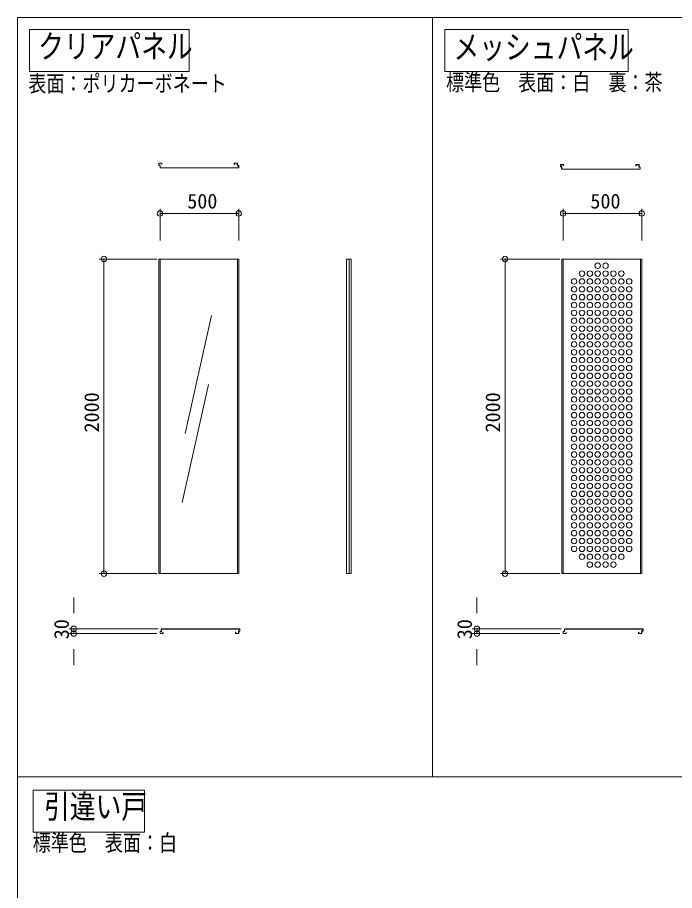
# Model space of a CAD drawing. Units: millimetres, scale not verified. Extents: x -17950 to 17950, y -5550 to 5550.
# Drawn here: x 1850 to 6027, y 0 to 5550 of the extents above; entities that cross this region are included whole.
import ezdxf
from ezdxf.enums import TextEntityAlignment as Align

# ---------------------------------------------------------------- set-up
doc = ezdxf.new("R2010")
doc.units = ezdxf.units.MM
doc.header["$LTSCALE"] = 70
doc.header["$PDMODE"] = 32
doc.header["$PDSIZE"] = 35
for name, color, linetype, lineweight in [('0-0_(2m)Rｸﾘｱｺｰﾅｰﾊﾟﾈﾙ', 7, 'Continuous', 9), ('0-4_(2m)ｸﾘｱﾊﾟﾈﾙ', 7, 'Continuous', 9), ('0-7_(2m)ﾒッｼュﾊﾟﾈﾙ', 7, 'Continuous', 9), ('0-F_0', 7, 'Continuous', 9), ('2-6_text', 7, 'Continuous', 9), ('2-9_図面枠', 7, 'Continuous', 9)]:
    doc.layers.add(name, color=color, linetype=linetype, lineweight=lineweight)
doc.styles.add('ＭＳ ゴシック', font='')
doc.styles.get('ＭＳ ゴシック').set_extended_font_data('MS Gothic')

msp = doc.modelspace()

# ---------------------------------------------------------------- linework, layer by layer
at = {"layer": '0-0_(2m)Rｸﾘｱｺｰﾅｰﾊﾟﾈﾙ'}
for p, q in [((1850.02, 5550), (1850.02, -5550)), ((1926.82, 5206.78), (1926.82, 5472.78)), ((4566.88, 5206.78), (4566.88, 5472.78)), ((1949.04, 371.61), (1949.04, 637.6))]:
    msp.add_line(p, q, dxfattribs=at)
at = {"layer": '0-4_(2m)ｸﾘｱﾊﾟﾈﾙ'}
for p, q in [((2748.21, 4609.93), (2748.21, 4623.93)), ((2768.21, 4623.93), (2748.21, 4623.93)), ((2756.2, 4609.93), (2748.21, 4609.93)), ((2767, 4622.74), (2749.4, 4622.74)), ((2754.21, 4623.93), (2768.21, 4623.93)), ((2756.2, 4593.94), (2756.2, 4609.93)), ((2767, 4615.44), (2767, 4622.74)), ((2768.21, 4615.44), (2767, 4615.44)), ((2768.21, 4615.44), (2768.21, 4623.93)), ((3248.2, 4623.93), (3228.2, 4623.93)), ((3228.2, 4615.44), (3228.2, 4623.93)), ((3229.4, 4615.44), (3228.2, 4615.44)), ((3229.4, 4615.44), (3229.4, 4622.74)), ((3248.2, 4607.94), (3248.2, 4623.93)), ((3256.2, 4607.94), (3248.2, 4607.94)), ((3256.2, 4593.94), (3256.2, 4607.94)), ((3256.2, 4593.94), (2756.2, 4593.94)), ((3255.01, 4595.14), (2757.41, 4595.14)), ((2756.19, 4014.39), (2756.19, 2014.39)), ((3248.18, 4014.39), (3248.18, 2014.39)), ((3256.18, 4014.39), (3256.18, 2014.39)), ((3957.79, 4014.39), (3957.79, 2014.39)), ((3084.26, 3654.58), (2916.85, 2904.38)), ((3064.33, 3216.49), (2896.92, 2466.29)), ((3256.18, 2014.39), (2748.19, 2014.39)), ((2756.19, 1647.62), (2756.19, 1633.62)), ((2764.18, 1647.62), (2756.19, 1647.62)), ((2776.19, 1633.62), (2756.19, 1633.62)), ((2774.98, 1634.83), (2757.38, 1634.83)), ((2762.19, 1633.62), (2776.19, 1633.62)), ((3264.18, 1663.63), (2764.18, 1663.63)), ((2764.18, 1663.63), (2764.18, 1647.62)), ((3262.99, 1662.42), (2765.38, 1662.42)), ((2774.98, 1642.12), (2774.98, 1634.83)), ((2776.19, 1642.12), (2774.98, 1642.12)), ((2776.19, 1642.12), (2776.19, 1633.62)), ((3236.18, 1642.12), (3236.18, 1633.62)), ((3237.38, 1642.12), (3236.18, 1642.12)), ((3256.18, 1633.62), (3236.18, 1633.62)), ((3237.38, 1642.12), (3237.38, 1634.83)), ((3264.18, 1649.63), (3256.18, 1649.63)), ((3256.18, 1649.63), (3256.18, 1633.62)), ((3264.18, 1663.63), (3264.18, 1649.63))]:
    msp.add_line(p, q, dxfattribs=at)
for points in [[(2757.41, 4595.14), (2757.41, 4611.14), (2749.4, 4611.14), (2749.4, 4622.74)], [(3255.01, 4595.14), (3255.01, 4606.74), (3247.01, 4606.74), (3247.01, 4622.74), (3229.4, 4622.74)], [(3256.18, 4014.39), (2748.19, 4014.39), (2748.19, 2014.39)], [(3941.78, 4014.39), (3971.79, 4014.39), (3971.79, 2014.39)], [(3941.78, 4014.39), (3941.78, 2014.39), (3971.79, 2014.39)], [(2765.38, 1662.42), (2765.38, 1646.43), (2757.38, 1646.43), (2757.38, 1634.83)], [(3262.99, 1662.42), (3262.99, 1650.82), (3254.99, 1650.82), (3254.99, 1634.83), (3237.38, 1634.83)]]:
    msp.add_lwpolyline(points, dxfattribs=at)
at = {"layer": '0-7_(2m)ﾒッｼュﾊﾟﾈﾙ'}
for p, q in [((5301.23, 4600.58), (5301.23, 4614.58)), ((5321.22, 4614.58), (5301.23, 4614.58)), ((5320.02, 4613.38), (5302.42, 4613.38)), ((5307.22, 4614.58), (5321.22, 4614.58)), ((5320.02, 4606.08), (5320.02, 4613.38)), ((5321.22, 4606.08), (5321.22, 4614.58)), ((5801.22, 4614.58), (5781.22, 4614.58)), ((5781.22, 4606.08), (5781.22, 4614.58)), ((5782.42, 4606.08), (5782.42, 4613.38)), ((5801.22, 4598.58), (5801.22, 4614.58)), ((5309.22, 4600.58), (5301.23, 4600.58)), ((5309.22, 4584.58), (5309.22, 4600.58)), ((5809.22, 4584.58), (5309.22, 4584.58)), ((5808.03, 4585.78), (5310.42, 4585.78)), ((5321.22, 4606.08), (5320.02, 4606.08)), ((5782.42, 4606.08), (5781.22, 4606.08)), ((5809.22, 4598.58), (5801.22, 4598.58)), ((5809.22, 4584.58), (5809.22, 4598.58)), ((5318.66, 4014.39), (5318.66, 2014.39)), ((5810.66, 4014.39), (5810.66, 2014.39)), ((5818.67, 4014.39), (5818.67, 2014.39)), ((5818.67, 2014.39), (5310.67, 2014.39)), ((5318.66, 1647.62), (5318.66, 1633.62)), ((5326.66, 1647.62), (5318.66, 1647.62)), ((5338.67, 1633.62), (5318.66, 1633.62)), ((5337.47, 1634.83), (5319.87, 1634.83)), ((5324.67, 1633.62), (5338.67, 1633.62)), ((5826.67, 1663.63), (5326.66, 1663.63)), ((5326.66, 1663.63), (5326.66, 1647.62)), ((5825.46, 1662.42), (5327.87, 1662.42)), ((5337.47, 1642.12), (5337.47, 1634.83)), ((5338.67, 1642.12), (5337.47, 1642.12)), ((5338.67, 1642.12), (5338.67, 1633.62)), ((5798.67, 1642.12), (5798.67, 1633.62)), ((5799.86, 1642.12), (5798.67, 1642.12)), ((5818.67, 1633.62), (5798.67, 1633.62)), ((5799.86, 1642.12), (5799.86, 1634.83)), ((5826.67, 1649.63), (5818.67, 1649.63)), ((5818.67, 1649.63), (5818.67, 1633.62)), ((5826.67, 1663.63), (5826.67, 1649.63))]:
    msp.add_line(p, q, dxfattribs=at)
for points in [[(5310.42, 4585.78), (5310.42, 4601.78), (5302.42, 4601.78), (5302.42, 4613.38)], [(5808.03, 4585.78), (5808.03, 4597.38), (5800.03, 4597.38), (5800.03, 4613.38), (5782.42, 4613.38)], [(5818.67, 4014.39), (5310.67, 4014.39), (5310.67, 2014.39)], [(5327.87, 1662.42), (5327.87, 1646.43), (5319.87, 1646.43), (5319.87, 1634.83)], [(5825.46, 1662.42), (5825.46, 1650.82), (5817.47, 1650.82), (5817.47, 1634.83), (5799.86, 1634.83)]]:
    msp.add_lwpolyline(points, dxfattribs=at)
for centre in [(5538.49, 3971.81), (5588.49, 3971.81), (5388.49, 3871.81), (5438.49, 3921.81), (5438.49, 3871.81), (5488.49, 3921.81), (5488.49, 3871.81), (5538.49, 3921.81), (5538.49, 3871.81), (5588.49, 3921.81), (5588.49, 3871.81), (5638.49, 3921.81), (5638.49, 3871.81), (5688.49, 3921.81), (5688.49, 3871.81), (5738.49, 3871.81), (5388.49, 3821.8), (5438.49, 3821.8), (5488.49, 3821.8), (5538.49, 3821.8), (5588.49, 3821.8), (5638.49, 3821.8), (5688.49, 3821.8), (5738.49, 3821.8), (5388.49, 3771.8), (5438.49, 3771.8), (5488.49, 3771.8), (5538.49, 3771.8), (5588.49, 3771.8), (5638.49, 3771.8), (5688.49, 3771.8), (5738.49, 3771.8), (5388.49, 3721.81), (5438.49, 3721.81), (5488.49, 3721.81), (5538.49, 3721.81), (5588.49, 3721.81), (5638.49, 3721.81), (5688.49, 3721.81), (5738.49, 3721.81), (5388.49, 3671.81), (5438.49, 3671.81), (5488.49, 3671.81), (5538.49, 3671.81), (5588.49, 3671.81), (5638.49, 3671.81), (5688.49, 3671.81), (5738.49, 3671.81), (5388.49, 3621.81), (5438.49, 3621.81), (5488.49, 3621.81), (5538.49, 3621.81), (5588.49, 3621.81), (5638.49, 3621.81), (5688.49, 3621.81), (5738.49, 3621.81), (5388.49, 3571.81), (5438.49, 3571.81), (5488.49, 3571.81), (5538.49, 3571.81), (5588.49, 3571.81), (5638.49, 3571.81), (5688.49, 3571.81), (5738.49, 3571.81), (5388.49, 3521.81), (5438.49, 3521.81), (5488.49, 3521.81), (5538.49, 3521.81), (5588.49, 3521.81), (5638.49, 3521.81), (5688.49, 3521.81), (5738.49, 3521.81), (5388.49, 3471.8), (5438.49, 3471.8), (5488.49, 3471.8), (5538.49, 3471.8), (5588.49, 3471.8), (5638.49, 3471.8), (5688.49, 3471.8), (5738.49, 3471.8), (5388.49, 3421.8), (5388.49, 3371.81), (5438.49, 3421.8), (5438.49, 3371.81), (5488.49, 3421.8), (5488.49, 3371.81), (5538.49, 3421.8), (5538.49, 3371.81), (5588.49, 3421.8), (5588.49, 3371.81), (5638.49, 3421.8), (5638.49, 3371.81), (5688.49, 3421.8), (5688.49, 3371.81), (5738.49, 3421.8), (5738.49, 3371.81), (5388.49, 3321.81), (5438.49, 3321.81), (5488.49, 3321.81), (5538.49, 3321.81), (5588.49, 3321.81), (5638.49, 3321.81), (5688.49, 3321.81), (5738.49, 3321.81), (5388.49, 3271.81), (5438.49, 3271.81), (5488.49, 3271.81), (5538.49, 3271.81), (5588.49, 3271.81), (5638.49, 3271.81), (5688.49, 3271.81), (5738.49, 3271.81), (5388.49, 3221.81), (5438.49, 3221.81), (5488.49, 3221.81), (5538.49, 3221.81), (5588.49, 3221.81), (5638.49, 3221.81), (5688.49, 3221.81), (5738.49, 3221.81), (5388.49, 3171.81), (5438.49, 3171.81), (5488.49, 3171.81), (5538.49, 3171.81), (5588.49, 3171.81), (5638.49, 3171.81), (5688.49, 3171.81), (5738.49, 3171.81), (5388.49, 3121.8), (5438.49, 3121.8), (5488.49, 3121.8), (5538.49, 3121.8), (5588.49, 3121.8), (5638.49, 3121.8), (5688.49, 3121.8), (5738.49, 3121.8), (5388.49, 3071.8), (5438.49, 3071.8), (5488.49, 3071.8), (5538.49, 3071.8), (5588.49, 3071.8), (5638.49, 3071.8), (5688.49, 3071.8), (5738.49, 3071.8), (5388.49, 3021.81), (5438.49, 3021.81), (5488.49, 3021.81), (5538.49, 3021.81), (5588.49, 3021.81), (5638.49, 3021.81), (5688.49, 3021.81), (5738.49, 3021.81), (5388.49, 2971.81), (5438.49, 2971.81), (5488.49, 2971.81), (5538.49, 2971.81), (5588.49, 2971.81), (5638.49, 2971.81), (5688.49, 2971.81), (5738.49, 2971.81), (5388.49, 2921.81), (5388.49, 2871.81), (5438.49, 2921.81), (5438.49, 2871.81), (5488.49, 2921.81), (5488.49, 2871.81), (5538.49, 2921.81), (5538.49, 2871.81), (5588.49, 2921.81), (5588.49, 2871.81), (5638.49, 2921.81), (5638.49, 2871.81), (5688.49, 2921.81), (5688.49, 2871.81), (5738.49, 2921.81), (5738.49, 2871.81), (5388.49, 2821.81), (5438.49, 2821.81), (5488.49, 2821.81), (5538.49, 2821.81), (5588.49, 2821.81), (5638.49, 2821.81), (5688.49, 2821.81), (5738.49, 2821.81), (5388.49, 2771.8), (5438.49, 2771.8), (5488.49, 2771.8), (5538.49, 2771.8), (5588.49, 2771.8), (5638.49, 2771.8), (5688.49, 2771.8), (5738.49, 2771.8), (5388.49, 2721.8), (5438.49, 2721.8), (5488.49, 2721.8), (5538.49, 2721.8), (5588.49, 2721.8), (5638.49, 2721.8), (5688.49, 2721.8), (5738.49, 2721.8), (5388.49, 2671.81), (5438.49, 2671.81), (5488.49, 2671.81), (5538.49, 2671.81), (5588.49, 2671.81), (5638.49, 2671.81), (5688.49, 2671.81), (5738.49, 2671.81), (5388.49, 2621.81), (5438.49, 2621.81), (5488.49, 2621.81), (5538.49, 2621.81), (5588.49, 2621.81), (5638.49, 2621.81), (5688.49, 2621.81), (5738.49, 2621.81), (5388.49, 2571.81), (5438.49, 2571.81), (5488.49, 2571.81), (5538.49, 2571.81), (5588.49, 2571.81), (5638.49, 2571.81), (5688.49, 2571.81), (5738.49, 2571.81), (5388.49, 2521.81), (5438.49, 2521.81), (5488.49, 2521.81), (5538.49, 2521.81), (5588.49, 2521.81), (5638.49, 2521.81), (5688.49, 2521.81), (5738.49, 2521.81), (5388.49, 2471.81), (5438.49, 2471.81), (5488.49, 2471.81), (5538.49, 2471.81), (5588.49, 2471.81), (5638.49, 2471.81), (5688.49, 2471.81), (5738.49, 2471.81), (5388.49, 2421.8), (5388.49, 2371.8), (5438.49, 2421.8), (5438.49, 2371.8), (5488.49, 2421.8), (5488.49, 2371.8), (5538.49, 2421.8), (5538.49, 2371.8), (5588.49, 2421.8), (5588.49, 2371.8), (5638.49, 2421.8), (5638.49, 2371.8), (5688.49, 2421.8), (5688.49, 2371.8), (5738.49, 2421.8), (5738.49, 2371.8), (5388.49, 2321.81), (5438.49, 2321.81), (5488.49, 2321.81), (5538.49, 2321.81), (5588.49, 2321.81), (5638.49, 2321.81), (5688.49, 2321.81), (5738.49, 2321.81), (5388.49, 2271.81), (5438.49, 2271.81), (5488.49, 2271.81), (5538.49, 2271.81), (5588.49, 2271.81), (5638.49, 2271.81), (5688.49, 2271.81), (5738.49, 2271.81), (5388.49, 2221.81), (5438.49, 2221.81), (5488.49, 2221.81), (5538.49, 2221.81), (5588.49, 2221.81), (5638.49, 2221.81), (5688.49, 2221.81), (5738.49, 2221.81), (5388.49, 2171.81), (5438.49, 2171.81), (5488.49, 2171.81), (5538.49, 2171.81), (5588.49, 2171.81), (5638.49, 2171.81), (5688.49, 2171.81), (5738.49, 2171.81), (5438.49, 2121.8), (5488.49, 2121.8), (5538.49, 2121.8), (5588.49, 2121.8), (5638.49, 2121.8), (5688.49, 2121.8), (5488.49, 2071.8), (5538.49, 2071.8), (5588.49, 2071.8), (5638.49, 2071.8)]:
    msp.add_circle(centre, 17.5, dxfattribs=at)
at = {"layer": '0-F_0'}
for p, q in [((2756.19, 4132.51), (2756.19, 4334.13)), ((3256.18, 4132.51), (3256.18, 4334.13)), ((5318.66, 4132.51), (5318.66, 4334.13)), ((5818.67, 4132.51), (5818.67, 4334.13)), ((3256.18, 4304.12), (2756.19, 4304.12)), ((2856.18, 4304.12), (3156.18, 4304.12)), ((5818.67, 4304.12), (5318.66, 4304.12)), ((5418.66, 4304.12), (5718.66, 4304.12)), ((2736.18, 4014.39), (2369.67, 4014.39)), ((2399.68, 4014.39), (2399.68, 2014.39)), ((5298.66, 4014.39), (4919.49, 4014.39)), ((4949.48, 4014.39), (4949.48, 2014.39)), ((2399.68, 2114.39), (2399.68, 3914.39)), ((4949.48, 2114.39), (4949.48, 3914.39)), ((2736.18, 2014.39), (2369.67, 2014.39)), ((5298.66, 2014.39), (4919.49, 2014.39)), ((2208.03, 1763.63), (2208.03, 1863.62)), ((4770.51, 1763.63), (4770.51, 1863.62)), ((2744.18, 1663.63), (2178.03, 1663.63)), ((2736.18, 1633.62), (2178.03, 1633.62)), ((5306.66, 1663.63), (4740.51, 1663.63)), ((5298.66, 1633.62), (4740.51, 1633.62)), ((2208.03, 1533.62), (2208.03, 1433.63)), ((4770.51, 1533.62), (4770.51, 1433.63))]:
    msp.add_line(p, q, dxfattribs=at)
for points in [[(2208.03, 1633.62), (2208.03, 1663.63), (2208.03, 1633.62)], [(4770.51, 1633.62), (4770.51, 1663.63), (4770.51, 1633.62)]]:
    msp.add_lwpolyline(points, dxfattribs=at)
for p in [(2756.19, 4304.12), (3256.18, 4304.12), (5318.66, 4304.12), (5818.67, 4304.12), (2399.68, 4014.39), (4949.48, 4014.39), (2399.68, 2014.39), (4949.48, 2014.39), (2208.03, 1663.63), (4770.51, 1663.63), (2208.03, 1633.62), (4770.51, 1633.62)]:
    msp.add_point(p, dxfattribs=at)
at = {"layer": '2-6_text'}
for points in [[(1926.82, 5472.78), (2941.62, 5472.78), (2941.62, 5206.78), (1926.82, 5206.78)], [(4566.88, 5472.78), (5731.13, 5472.78), (5731.13, 5206.78), (4566.88, 5206.78)], [(1949.04, 637.6), (2656.91, 637.6), (2656.91, 371.61), (1949.04, 371.61)]]:
    msp.add_lwpolyline(points, dxfattribs=at)
at = {"layer": '2-9_図面枠'}
for p, q in [((17950.02, 5550), (1850.02, 5550)), ((4488.7, 5550), (4488.7, 723.52)), ((1850.02, 723.52), (17950.02, 723.52))]:
    msp.add_line(p, q, dxfattribs=at)
for points in [[(1850.02, -5550), (17950.02, -5550), (17950.02, 5550), (1850.02, 5550)], [(1850.02, 5550), (1850.02, -4950), (17950.02, -4950)]]:
    msp.add_lwpolyline(points, dxfattribs=at)

# ---------------------------------------------------------------- texts
at = {"layer": '0-F_0', "color": 2, "style": 'ＭＳ ゴシック'}
for p in [(2929.38, 4307.32), (5491.86, 4307.32)]:
    msp.add_text('500', height=93.84, dxfattribs=at).set_placement(p, align=Align.BOTTOM_LEFT)
for s, p in [('2000', (2396.48, 2911.99)), ('2000', (4946.28, 2911.99)), ('30', (2204.83, 1597.43)), ('30', (4767.32, 1597.43))]:
    msp.add_text(s, height=93.84, rotation=90, dxfattribs=at).set_placement(p, align=Align.BOTTOM_LEFT)
at = {"layer": '2-6_text', "style": 'ＭＳ ゴシック', "width": 0.8}
for s, height, p in [('クリアパネル', 150.1, (1981.37, 5246.49)), ('メッシュパネル', 150.1, (4621.35, 5241.85)), ('表面：ポリカーボネート', 105.1, (1919.28, 5046.01)), ('標準色\u3000表面：白\u3000裏：茶', 105.1, (4574.42, 5053.49)), ('引違い戸', 150.1, (2019.23, 414.37)), ('標準色\u3000表面：白', 105.1, (1947.23, 219.58))]:
    msp.add_text(s, height=height, dxfattribs=at).set_placement(p, align=Align.BOTTOM_LEFT)

doc.saveas('drawing.dxf')
